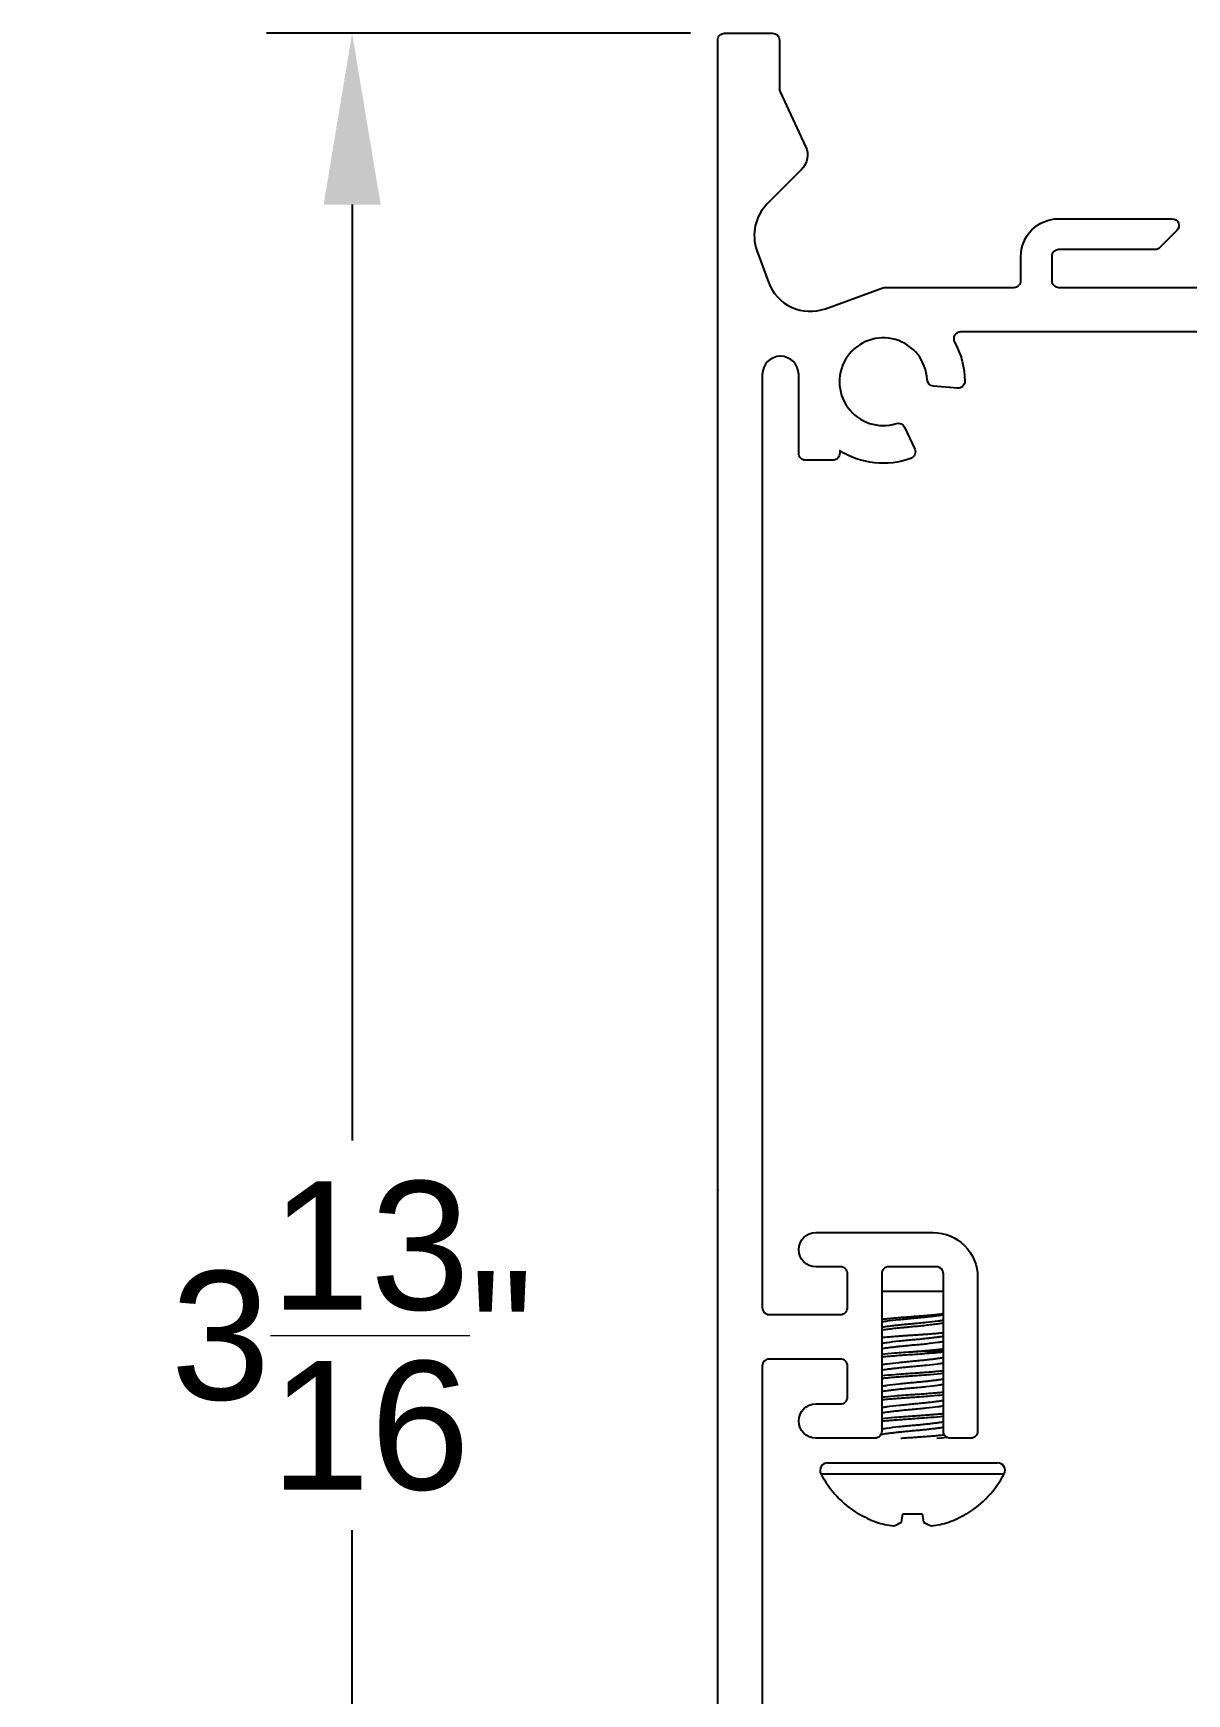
# Model space of a CAD drawing. Extents: x -2.3 to 4.91, y -0.7 to 5.98.
# Drawn here: x -2.3 to -0.615, y 1.377 to 3.8 of the extents above; entities that cross this region are included whole.
import ezdxf

# ---------------------------------------------------------------- set-up
doc = ezdxf.new("R2010")
doc.units = 0
doc.header["$LTSCALE"] = 0.5
doc.header["$MEASUREMENT"] = 0
doc.linetypes.add('PHANTOM', pattern=[0.5, 0.25, -0.05, 0.05, -0.05, 0.05, -0.05])
doc.layers.get('Defpoints').update_dxf_attribs({"linetype": 'CONTINUOUS'})
doc.layers.add('Construction', color=60, linetype='PHANTOM', plot=False)
doc.layers.add('CUST DWG', color=60, linetype='CONTINUOUS', lineweight=20)
doc.layers.add('Hardware', color=242, linetype='CONTINUOUS')
doc.layers.add('Housing', color=150, linetype='CONTINUOUS')
doc.styles.get("Standard").update_dxf_attribs({"font": 'arial.ttf'})
doc.dimstyles.get("Standard").update_dxf_attribs({"dimtxt": 0.18, "dimasz": 0.18, "dimexe": 0.18, "dimexo": 0.0625, "dimgap": 0.09, "dimtad": 0, "dimtih": 1, "dimtoh": 1, "dimdec": 4, "dimzin": 0, "dimdsep": 46, "dimtxsty": 'Standard', "dimcen": 0.09, "dimadec": 0, "dimazin": 0, "dimtfac": 1, "dimtdec": 4, "dimtofl": 0, "dimtmove": 0, "dimatfit": 3, "dimfxl": 1, "dimtolj": 1, "dimtzin": 0, "dimarcsym": 0})

# ---------------------------------------------------------------- blocks, each defined once
blk = doc.blocks.new('*D0')
at = {"layer": 'CUST DWG', "color": 0, "lineweight": -2, "transparency": 16777216}
for p, q in [((-1.34, 3.8), (-1.9589, 3.8)), ((-1.8339, 3.55), (-1.8339, 2.1844)), ((-1.8339, 0.25), (-1.8339, 1.6156)), ((-1.34, 0), (-1.9589, 0))]:
    blk.add_line(p, q, dxfattribs=at)
at = {"layer": 'CUST DWG', "color": 0, "transparency": 16777216}
for points in [[(-1.8755, 3.55), (-1.7922, 3.55), (-1.8339, 3.8)], [(-1.8755, 0.25), (-1.7922, 0.25), (-1.8339, 0)]]:
    blk.add_solid(points, dxfattribs=at)
at = {"layer": 'Defpoints', "color": 0, "transparency": 16777216}
for p in [(-1.8339, 3.8), (-1.29, 3.8), (-1.29, 0)]:
    blk.add_point(p, dxfattribs=at)
at = {"layer": 'CUST DWG', "color": 0, "transparency": 16777216, "insert": (-1.8339, 1.9), "char_height": 0.1875, "attachment_point": 5}
blk.add_mtext('\\A1;3{\\H1x;\\S13/16;}"', dxfattribs=at)

msp = doc.modelspace()

# ---------------------------------------------------------------- linework, layer by layer
at = {"layer": 'Construction', "ltscale": 0.5, "transparency": 16777216}
msp.add_point((-1.3, 2.112), dxfattribs=at)
at = {"layer": 'Hardware', "linetype": 'Continuous', "lineweight": 25, "transparency": 16777216}
for p, q in [((-0.97063, 1.9641), (-1.06063, 1.9641)), ((-0.97063, 1.8766), (-1.00979, 1.8766)), ((-1.14936, 1.69793), (-0.88189, 1.69793)), ((-1.13959, 1.7141), (-0.89166, 1.7141)), ((-1.09509, 1.63969), (-1.09384, 1.63969)), ((-1.03179, 1.62753), (-1.02964, 1.63969)), ((-1.02964, 1.63969), (-1.00161, 1.63969)), ((-1.00161, 1.63969), (-0.99946, 1.62753)), ((-0.93741, 1.63969), (-0.93616, 1.63969))]:
    msp.add_line(p, q, dxfattribs=at)
at = {"layer": 'Hardware', "linetype": 'Continuous', "lineweight": 25, "transparency": 16777216, "flags": 128}
msp.add_lwpolyline([(-0.9801, 1.75), (-0.97346, 1.7506), (-0.96661, 1.75128), (-0.96569, 1.75138)], dxfattribs=at)
at = {"layer": 'Hardware', "linetype": 'Continuous', "lineweight": 25, "transparency": 16777216}
for centre, radius, start, end in [((-1.13959, 1.70306), 0.01104, 90, 207.70008), ((-1.01563, 1.76815), 0.15105, 207.70008, 238.25791), ((-1.01563, 1.76815), 0.15105, 301.74209, 332.29992), ((-0.89166, 1.70306), 0.01104, 332.29992, 90), ((-1.016, 1.77002), 0.15181, 239.15061, 249.8273), ((-1.02983, 1.74794), 0.12642, 252.25915, 263.9232), ((-1.05246, 1.65712), 0.0361, 284.84633, 304.94098), ((-0.97879, 1.65712), 0.0361, 235.05902, 255.15367), ((-1.00142, 1.74794), 0.12642, 276.0768, 287.74085), ((-1.01525, 1.77002), 0.15181, 290.1727, 300.84939)]:
    msp.add_arc(centre, radius, start, end, dxfattribs=at)
for points, knots in [([(-1.01563, 1.92713), (-1.01719, 1.92702), (-1.02032, 1.9268), (-1.02503, 1.92645), (-1.02973, 1.92608), (-1.03433, 1.9257), (-1.03877, 1.92532), (-1.04305, 1.92494), (-1.04718, 1.92456), (-1.05109, 1.92418), (-1.05472, 1.92381), (-1.05789, 1.92346), (-1.05979, 1.92325), (-1.06063, 1.92315)], [0, 0, 0, 0, 0.04794539, 0.09589085, 0.14522835, 0.19456589, 0.24252944, 0.290493, 0.3398471, 0.38920119, 0.43721148, 0.48522174, 0.52633877, 0.52633877, 0.52633877, 0.52633877]), ([(-1.06063, 1.91985), (-1.06011, 1.91994), (-1.05957, 1.92003), (-1.05717, 1.92041), (-1.05504, 1.92073), (-1.0478, 1.92172), (-1.04184, 1.92244), (-1.02899, 1.92382), (-1.02214, 1.92447), (-1.01563, 1.92504)], [0.33618841, 0.33618841, 0.33618841, 0.33618841, 0.375, 0.375, 0.5, 0.5, 0.75, 0.75, 1, 1, 1, 1]), ([(-1.06063, 1.91204), (-1.05955, 1.91222), (-1.0571, 1.91261), (-1.0524, 1.91329), (-1.04645, 1.91406), (-1.03933, 1.9149), (-1.03163, 1.91572), (-1.02366, 1.91651), (-1.01828, 1.91699), (-1.01563, 1.91722)], [0.25621606, 0.25621606, 0.25621606, 0.25621606, 0.34378676, 0.43669614, 0.55029369, 0.66488422, 0.77897607, 0.89111647, 1, 1, 1, 1]), ([(-0.97063, 1.93134), (-0.97097, 1.93129), (-0.9722, 1.93113), (-0.97445, 1.93085), (-0.97755, 1.93048), (-0.98093, 1.93011), (-0.98459, 1.92973), (-0.98849, 1.92935), (-0.99256, 1.92897), (-0.99682, 1.9286), (-1.00127, 1.92822), (-1.00592, 1.92785), (-1.01071, 1.92748), (-1.01398, 1.92725), (-1.01563, 1.92713)], [0.37965033, 0.37965033, 0.37965033, 0.37965033, 0.401502, 0.45519341, 0.50803302, 0.56087267, 0.61521597, 0.66955928, 0.72292292, 0.77628654, 0.83120078, 0.88611496, 0.94283248, 1, 1, 1, 1]), ([(-1.01563, 1.92504), (-1.01297, 1.92527), (-1.00759, 1.92575), (-0.99962, 1.92654), (-0.99192, 1.92736), (-0.9848, 1.9282), (-0.97852, 1.92901), (-0.97387, 1.92969), (-0.97148, 1.93008), (-0.97063, 1.93023)], [0, 0, 0, 0, 0.10889728, 0.22105186, 0.33515812, 0.44976312, 0.56337503, 0.67457894, 0.74396143, 0.74396143, 0.74396143, 0.74396143]), ([(-1.01563, 1.91722), (-1.00911, 1.91779), (-1.00226, 1.91845), (-0.98941, 1.91982), (-0.98345, 1.92054), (-0.97621, 1.92153), (-0.97408, 1.92185), (-0.97168, 1.92224), (-0.97114, 1.92233), (-0.97063, 1.92242)], [0, 0, 0, 0, 0.25, 0.25, 0.5, 0.5, 0.625, 0.625, 0.66381159, 0.66381159, 0.66381159, 0.66381159]), ([(-1.01563, 1.91298), (-1.014, 1.91313), (-1.01074, 1.91342), (-1.00585, 1.9139), (-1.001, 1.91439), (-0.99627, 1.91489), (-0.99172, 1.9154), (-0.98736, 1.91592), (-0.98316, 1.91644), (-0.97921, 1.91696), (-0.97557, 1.91747), (-0.97275, 1.91789), (-0.97117, 1.91815), (-0.97063, 1.91823)], [0, 0, 0, 0, 0.04868219, 0.09736448, 0.14745941, 0.19755443, 0.24627158, 0.29498877, 0.34511525, 0.39524173, 0.44405784, 0.4928739, 0.51931154, 0.51931154, 0.51931154, 0.51931154]), ([(-1.06063, 1.90803), (-1.05953, 1.90818), (-1.05719, 1.9085), (-1.05337, 1.909), (-1.04918, 1.90951), (-1.04471, 1.91003), (-1.04004, 1.91056), (-1.03526, 1.91107), (-1.03035, 1.91158), (-1.0253, 1.91208), (-1.02036, 1.91255), (-1.01713, 1.91284), (-1.01563, 1.91298)], [0.47364794, 0.47364794, 0.47364794, 0.47364794, 0.52338167, 0.57634471, 0.62930781, 0.68381802, 0.73832823, 0.79115496, 0.84398164, 0.89834496, 0.95270818, 1, 1, 1, 1]), ([(-1.01563, 1.9), (-1.01739, 1.89989), (-1.02091, 1.89967), (-1.02622, 1.89931), (-1.0315, 1.89895), (-1.03669, 1.89857), (-1.04168, 1.89819), (-1.04649, 1.89781), (-1.05114, 1.89743), (-1.05554, 1.89705), (-1.05864, 1.89677), (-1.06028, 1.89661), (-1.06063, 1.89658)], [0, 0, 0, 0, 0.04842789, 0.09685583, 0.14668985, 0.1965239, 0.24496897, 0.29341405, 0.34326421, 0.39311436, 0.44159715, 0.45490075, 0.45490075, 0.45490075, 0.45490075]), ([(-1.06063, 1.8886), (-1.06011, 1.88869), (-1.05957, 1.88878), (-1.05717, 1.88916), (-1.05504, 1.88948), (-1.0478, 1.89047), (-1.04184, 1.89119), (-1.02899, 1.89257), (-1.02214, 1.89322), (-1.01563, 1.89379)], [0.33618841, 0.33618841, 0.33618841, 0.33618841, 0.375, 0.375, 0.5, 0.5, 0.75, 0.75, 1, 1, 1, 1]), ([(-0.97063, 1.90356), (-0.97169, 1.90345), (-0.97402, 1.90321), (-0.97788, 1.90284), (-0.98212, 1.90246), (-0.98658, 1.90208), (-0.99127, 1.90171), (-0.99619, 1.90133), (-1.0019, 1.90091), (-1.00839, 1.90046), (-1.0132, 1.90016), (-1.01563, 1.9)], [0.47841806, 0.47841806, 0.47841806, 0.47841806, 0.52699168, 0.58115929, 0.63532691, 0.68861975, 0.74191258, 0.79675308, 0.85159355, 0.92529749, 1, 1, 1, 1]), ([(-1.01563, 1.89379), (-1.01297, 1.89402), (-1.00759, 1.8945), (-0.99962, 1.89529), (-0.99192, 1.89611), (-0.9848, 1.89695), (-0.97852, 1.89776), (-0.97387, 1.89844), (-0.97148, 1.89883), (-0.97063, 1.89898)], [0, 0, 0, 0, 0.108892, 0.22104113, 0.33514185, 0.44974129, 0.56334768, 0.6745462, 0.74392519, 0.74392519, 0.74392519, 0.74392519]), ([(-1.01563, 1.88597), (-1.00911, 1.88654), (-1.00226, 1.8872), (-0.98941, 1.88857), (-0.98345, 1.88929), (-0.97621, 1.89028), (-0.97408, 1.8906), (-0.97168, 1.89099), (-0.97114, 1.89108), (-0.97063, 1.89117)], [0, 0, 0, 0, 0.25, 0.25, 0.5, 0.5, 0.625, 0.625, 0.66381159, 0.66381159, 0.66381159, 0.66381159]), ([(-1.06063, 1.88079), (-1.05955, 1.88097), (-1.0571, 1.88136), (-1.0524, 1.88204), (-1.04645, 1.88281), (-1.03933, 1.88365), (-1.03163, 1.88447), (-1.02366, 1.88526), (-1.01828, 1.88574), (-1.01563, 1.88597)], [0.25621606, 0.25621606, 0.25621606, 0.25621606, 0.34378676, 0.43669614, 0.55029369, 0.66488422, 0.77897607, 0.89111647, 1, 1, 1, 1]), ([(-1.06063, 1.87264), (-1.05506, 1.87318), (-1.04865, 1.87375), (-1.03333, 1.87499), (-1.02425, 1.87565), (-1.01563, 1.87621)], [0.55005922, 0.55005922, 0.55005922, 0.55005922, 0.75, 0.75, 1, 1, 1, 1]), ([(-1.06063, 1.86873), (-1.0597, 1.86882), (-1.05637, 1.86914), (-1.05023, 1.8697), (-1.04195, 1.87039), (-1.03328, 1.87107), (-1.02446, 1.87171), (-1.01855, 1.87211), (-1.01563, 1.8723)], [0.58190165, 0.58190165, 0.58190165, 0.58190165, 0.6131397, 0.69187775, 0.7706158, 0.84864883, 0.92530935, 1, 1, 1, 1]), ([(-1.01563, 1.8723), (-1.00629, 1.87291), (-0.99642, 1.87363), (-0.98128, 1.87488), (-0.97562, 1.87539), (-0.97063, 1.87588)], [0, 0, 0, 0, 0.5, 0.5, 0.83165189, 0.83165189, 0.83165189, 0.83165189]), ([(-1.01563, 1.86254), (-1.01297, 1.86277), (-1.00759, 1.86325), (-0.99962, 1.86404), (-0.99192, 1.86486), (-0.9848, 1.8657), (-0.97852, 1.86651), (-0.97387, 1.86719), (-0.97148, 1.86758), (-0.97063, 1.86773)], [0, 0, 0, 0, 0.10888429, 0.22102547, 0.33511811, 0.44970944, 0.56330778, 0.67449842, 0.74387232, 0.74387232, 0.74387232, 0.74387232]), ([(-1.00979, 1.8766), (-1.00799, 1.87675), (-1.00437, 1.87705), (-0.999, 1.87751), (-0.99369, 1.878), (-0.98847, 1.87849), (-0.98342, 1.879), (-0.97853, 1.87952), (-0.97427, 1.87999), (-0.97169, 1.8803), (-0.97063, 1.88043)], [0, 0, 0, 0, 0.04974812, 0.09949631, 0.15056814, 0.20164002, 0.25351964, 0.30539927, 0.35878298, 0.39858523, 0.39858523, 0.39858523, 0.39858523]), ([(-1.06063, 1.85735), (-1.06011, 1.85744), (-1.05957, 1.85753), (-1.05717, 1.85791), (-1.05504, 1.85823), (-1.0478, 1.85922), (-1.04184, 1.85994), (-1.02899, 1.86132), (-1.02214, 1.86197), (-1.01563, 1.86254)], [0.33618841, 0.33618841, 0.33618841, 0.33618841, 0.375, 0.375, 0.5, 0.5, 0.75, 0.75, 1, 1, 1, 1]), ([(-1.06063, 1.84954), (-1.05955, 1.84972), (-1.0571, 1.85011), (-1.0524, 1.85079), (-1.04645, 1.85156), (-1.03933, 1.8524), (-1.03163, 1.85322), (-1.02366, 1.85401), (-1.01828, 1.85449), (-1.01563, 1.85472)], [0.25621606, 0.25621606, 0.25621606, 0.25621606, 0.34378676, 0.43669614, 0.55029369, 0.66488422, 0.77897607, 0.89111647, 1, 1, 1, 1]), ([(-1.06063, 1.84139), (-1.05506, 1.84193), (-1.04865, 1.8425), (-1.03333, 1.84374), (-1.02425, 1.8444), (-1.01563, 1.84496)], [0.55005922, 0.55005922, 0.55005922, 0.55005922, 0.75, 0.75, 1, 1, 1, 1]), ([(-1.01563, 1.85472), (-1.00911, 1.85529), (-1.00226, 1.85595), (-0.98941, 1.85732), (-0.98345, 1.85804), (-0.97621, 1.85903), (-0.97408, 1.85935), (-0.97168, 1.85974), (-0.97114, 1.85983), (-0.97063, 1.85992)], [0, 0, 0, 0, 0.25, 0.25, 0.5, 0.5, 0.625, 0.625, 0.66381159, 0.66381159, 0.66381159, 0.66381159]), ([(-1.01563, 1.84496), (-1.0127, 1.84515), (-1.00679, 1.84555), (-0.99797, 1.84619), (-0.9893, 1.84687), (-0.98102, 1.84756), (-0.97488, 1.84812), (-0.97155, 1.84844), (-0.97063, 1.84853)], [0, 0, 0, 0, 0.07469065, 0.15135117, 0.2293842, 0.30812225, 0.3868603, 0.41809835, 0.41809835, 0.41809835, 0.41809835]), ([(-1.01563, 1.84105), (-1.007, 1.84162), (-0.99792, 1.84227), (-0.9826, 1.84351), (-0.97619, 1.84408), (-0.97063, 1.84463)], [0, 0, 0, 0, 0.25, 0.25, 0.44994078, 0.44994078, 0.44994078, 0.44994078]), ([(-1.06063, 1.83748), (-1.0597, 1.83757), (-1.05637, 1.83789), (-1.05023, 1.83845), (-1.04195, 1.83914), (-1.03328, 1.83982), (-1.02446, 1.84046), (-1.01855, 1.84086), (-1.01563, 1.84105)], [0.58190165, 0.58190165, 0.58190165, 0.58190165, 0.6131397, 0.69187775, 0.7706158, 0.84864883, 0.92530935, 1, 1, 1, 1]), ([(-1.06063, 1.8261), (-1.06011, 1.82619), (-1.05957, 1.82628), (-1.05717, 1.82666), (-1.05504, 1.82698), (-1.0478, 1.82797), (-1.04184, 1.82869), (-1.02899, 1.83007), (-1.02214, 1.83072), (-1.01563, 1.83129)], [0.33618841, 0.33618841, 0.33618841, 0.33618841, 0.375, 0.375, 0.5, 0.5, 0.75, 0.75, 1, 1, 1, 1]), ([(-1.06063, 1.81829), (-1.05955, 1.81847), (-1.0571, 1.81886), (-1.0524, 1.81954), (-1.04645, 1.82031), (-1.03933, 1.82115), (-1.03163, 1.82197), (-1.02366, 1.82276), (-1.01828, 1.82324), (-1.01563, 1.82347)], [0.25621606, 0.25621606, 0.25621606, 0.25621606, 0.34378676, 0.43669614, 0.55029369, 0.66488422, 0.77897607, 0.89111647, 1, 1, 1, 1]), ([(-1.01563, 1.83129), (-1.01297, 1.83152), (-1.00759, 1.832), (-0.99962, 1.83279), (-0.99192, 1.83361), (-0.9848, 1.83445), (-0.97852, 1.83526), (-0.97387, 1.83594), (-0.97148, 1.83633), (-0.97063, 1.83648)], [0, 0, 0, 0, 0.10888429, 0.22102547, 0.33511811, 0.44970944, 0.56330778, 0.67449842, 0.74387232, 0.74387232, 0.74387232, 0.74387232]), ([(-1.01563, 1.82347), (-1.00911, 1.82404), (-1.00226, 1.8247), (-0.98941, 1.82607), (-0.98345, 1.82679), (-0.97621, 1.82778), (-0.97408, 1.8281), (-0.97168, 1.82849), (-0.97114, 1.82858), (-0.97063, 1.82867)], [0, 0, 0, 0, 0.25, 0.25, 0.5, 0.5, 0.625, 0.625, 0.66381159, 0.66381159, 0.66381159, 0.66381159]), ([(-1.01563, 1.81371), (-1.0127, 1.8139), (-1.00679, 1.8143), (-0.99797, 1.81494), (-0.9893, 1.81562), (-0.98102, 1.81631), (-0.97488, 1.81687), (-0.97155, 1.81719), (-0.97063, 1.81728)], [0, 0, 0, 0, 0.07469065, 0.15135117, 0.2293842, 0.30812225, 0.3868603, 0.41809835, 0.41809835, 0.41809835, 0.41809835]), ([(-1.06063, 1.81014), (-1.05506, 1.81068), (-1.04865, 1.81125), (-1.03333, 1.81249), (-1.02425, 1.81315), (-1.01563, 1.81371)], [0.55005922, 0.55005922, 0.55005922, 0.55005922, 0.75, 0.75, 1, 1, 1, 1]), ([(-1.06063, 1.80623), (-1.0597, 1.80632), (-1.05637, 1.80664), (-1.05023, 1.8072), (-1.04195, 1.80789), (-1.03328, 1.80857), (-1.02446, 1.80921), (-1.01855, 1.80961), (-1.01563, 1.8098)], [0.58190165, 0.58190165, 0.58190165, 0.58190165, 0.6131397, 0.69187775, 0.7706158, 0.84864883, 0.92530935, 1, 1, 1, 1]), ([(-1.06063, 1.79485), (-1.06011, 1.79494), (-1.05957, 1.79503), (-1.05717, 1.79541), (-1.05504, 1.79573), (-1.0478, 1.79672), (-1.04184, 1.79744), (-1.02899, 1.79882), (-1.02214, 1.79947), (-1.01563, 1.80004)], [0.33618841, 0.33618841, 0.33618841, 0.33618841, 0.375, 0.375, 0.5, 0.5, 0.75, 0.75, 1, 1, 1, 1]), ([(-1.01563, 1.8098), (-1.007, 1.81037), (-0.99792, 1.81102), (-0.9826, 1.81226), (-0.97619, 1.81283), (-0.97063, 1.81338)], [0, 0, 0, 0, 0.25, 0.25, 0.44994078, 0.44994078, 0.44994078, 0.44994078]), ([(-1.01563, 1.80004), (-1.01297, 1.80027), (-1.00759, 1.80075), (-0.99962, 1.80154), (-0.99192, 1.80236), (-0.9848, 1.8032), (-0.97852, 1.80401), (-0.97387, 1.80469), (-0.97148, 1.80508), (-0.97063, 1.80523)], [0, 0, 0, 0, 0.10888429, 0.22102547, 0.33511811, 0.44970944, 0.56330778, 0.67449842, 0.74387232, 0.74387232, 0.74387232, 0.74387232]), ([(-1.01563, 1.79222), (-1.00911, 1.79279), (-1.00226, 1.79345), (-0.98941, 1.79482), (-0.98345, 1.79554), (-0.97621, 1.79653), (-0.97408, 1.79685), (-0.97168, 1.79724), (-0.97114, 1.79733), (-0.97063, 1.79742)], [0, 0, 0, 0, 0.25, 0.25, 0.5, 0.5, 0.625, 0.625, 0.66381159, 0.66381159, 0.66381159, 0.66381159]), ([(-1.06063, 1.78704), (-1.05955, 1.78722), (-1.0571, 1.78761), (-1.0524, 1.78829), (-1.04645, 1.78906), (-1.03933, 1.7899), (-1.03163, 1.79072), (-1.02366, 1.79151), (-1.01828, 1.79199), (-1.01563, 1.79222)], [0.25621606, 0.25621606, 0.25621606, 0.25621606, 0.34378676, 0.43669614, 0.55029369, 0.66488422, 0.77897607, 0.89111647, 1, 1, 1, 1]), ([(-1.06063, 1.77889), (-1.05506, 1.77943), (-1.04865, 1.78), (-1.03333, 1.78124), (-1.02425, 1.7819), (-1.01563, 1.78246)], [0.55005922, 0.55005922, 0.55005922, 0.55005922, 0.75, 0.75, 1, 1, 1, 1]), ([(-1.06063, 1.77498), (-1.0597, 1.77507), (-1.05637, 1.77539), (-1.05023, 1.77595), (-1.04195, 1.77664), (-1.03328, 1.77732), (-1.02446, 1.77796), (-1.01855, 1.77836), (-1.01563, 1.77855)], [0.58190165, 0.58190165, 0.58190165, 0.58190165, 0.6131397, 0.69187775, 0.7706158, 0.84864883, 0.92530935, 1, 1, 1, 1]), ([(-1.06063, 1.7636), (-1.06011, 1.76369), (-1.05957, 1.76378), (-1.05717, 1.76416), (-1.05504, 1.76448), (-1.0478, 1.76547), (-1.04184, 1.76619), (-1.02899, 1.76757), (-1.02214, 1.76822), (-1.01563, 1.76879)], [0.33618841, 0.33618841, 0.33618841, 0.33618841, 0.375, 0.375, 0.5, 0.5, 0.75, 0.75, 1, 1, 1, 1]), ([(-1.01563, 1.78246), (-1.0127, 1.78265), (-1.00679, 1.78305), (-0.99797, 1.78369), (-0.9893, 1.78437), (-0.98102, 1.78506), (-0.97488, 1.78562), (-0.97155, 1.78594), (-0.97063, 1.78603)], [0, 0, 0, 0, 0.07469065, 0.15135117, 0.2293842, 0.30812225, 0.3868603, 0.41809835, 0.41809835, 0.41809835, 0.41809835]), ([(-1.01563, 1.77855), (-1.007, 1.77912), (-0.99792, 1.77977), (-0.9826, 1.78101), (-0.97619, 1.78158), (-0.97063, 1.78213)], [0, 0, 0, 0, 0.25, 0.25, 0.44994078, 0.44994078, 0.44994078, 0.44994078]), ([(-1.01563, 1.76879), (-1.01297, 1.76902), (-1.00759, 1.7695), (-0.99962, 1.77029), (-0.99192, 1.77111), (-0.9848, 1.77195), (-0.97852, 1.77276), (-0.97387, 1.77344), (-0.97148, 1.77383), (-0.97063, 1.77398)], [0, 0, 0, 0, 0.10888429, 0.22102547, 0.33511811, 0.44970944, 0.56330778, 0.67449842, 0.74387232, 0.74387232, 0.74387232, 0.74387232]), ([(-1.06165, 1.7556), (-1.06135, 1.75566), (-1.05998, 1.75591), (-1.05715, 1.75636), (-1.0524, 1.75704), (-1.04645, 1.75781), (-1.03933, 1.75865), (-1.03163, 1.75947), (-1.02366, 1.76026), (-1.01563, 1.76098), (-1.00759, 1.76169), (-0.99962, 1.76248), (-0.99192, 1.7633), (-0.9848, 1.76414), (-0.97852, 1.76495), (-0.97387, 1.76563), (-0.97147, 1.76601), (-0.97063, 1.76616)], [0.10725742, 0.10725742, 0.10725742, 0.10725742, 0.11947315, 0.16216405, 0.20598935, 0.25957326, 0.31362556, 0.36744263, 0.4203392, 0.47169951, 0.52305982, 0.57595639, 0.62977346, 0.68382576, 0.73740967, 0.78985787, 0.82250496, 0.82250496, 0.82250496, 0.82250496]), ([(-1.03286, 1.75), (-1.03007, 1.75021), (-1.02435, 1.75063), (-1.01563, 1.75121), (-1.00679, 1.7518), (-0.99797, 1.75244), (-0.9893, 1.75312), (-0.98102, 1.75381), (-0.97437, 1.75442), (-0.9706, 1.75478), (-0.96924, 1.75492)], [0.40314786, 0.40314786, 0.40314786, 0.40314786, 0.44153543, 0.48034854, 0.51916164, 0.55899839, 0.59954837, 0.64046472, 0.68138106, 0.70582328, 0.70582328, 0.70582328, 0.70582328])]:
    msp.add_open_spline(points, degree=3, knots=knots, dxfattribs=at)
msp.add_open_spline([(-1.01563, 1.87621), (-1.0137, 1.87634), (-1.01175, 1.87647), (-1.00979, 1.8766)], degree=3, dxfattribs=at)
at = {"layer": 'Housing', "lineweight": 25, "transparency": 16777216}
for points in [[(-1.3, 0.01), (-1.3, 3.79, -0.4142136), (-1.29, 3.8), (-1.22, 3.8, -0.4142136), (-1.21, 3.79), (-1.21, 3.71892, 0.1095178), (-1.20906, 3.71469), (-1.17183, 3.63484, -0.3152988), (-1.1778, 3.60095), (-1.22772, 3.55103, 0.2914734), (-1.24284, 3.48284), (-1.22612, 3.4369, 0.4142136), (-1.1428, 3.39805), (-1.05887, 3.4286, -0.0874887), (-1.05545, 3.4292), (-0.8675, 3.4292, 0.4142136), (-0.8575, 3.4392), (-0.8575, 3.4742, -0.4142136), (-0.8025, 3.5292), (-0.63664, 3.5292, -0.6681786), (-0.62957, 3.51213), (-0.65457, 3.48713, -0.1989124), (-0.66164, 3.4842), (-0.8025, 3.4842, 0.4142136), (-0.8125, 3.4742), (-0.8125, 3.4392, 0.4142136), (-0.8025, 3.4292), (-0.43, 3.429, -0.4142136)], [(-0.495, 3.3642), (-0.94558, 3.3642, 0.5719674), (-0.95432, 3.34934, -0.126368), (-0.93932, 3.29206, -0.4413856), (-0.95019, 3.28206), (-0.98528, 3.28513, -0.3750467), (-0.9944, 3.29461, 2.9235551), (-1.03936, 3.23039, -0.3750467), (-1.02734, 3.22507), (-1.01245, 3.19315, -0.4413856), (-1.01814, 3.17951, -0.2309424), (-1.12188, 3.19091), (-1.12188, 3.18704, -0.4142136), (-1.13188, 3.17704), (-1.17188, 3.17704, -0.4142136), (-1.18187, 3.18704), (-1.18187, 3.30204, 1), (-1.235, 3.30204), (-1.235, 1.94047, 0.4142136), (-1.225, 1.93047), (-1.12063, 1.93047, 0.4142136), (-1.11063, 1.94047), (-1.11063, 1.99, 0.4142136), (-1.12063, 2), (-1.15688, 2, -1), (-1.15688, 2.05), (-0.98563, 2.05, -0.4142136), (-0.92062, 1.985), (-0.92062, 1.76, -0.4142136), (-0.93062, 1.75), (-0.96062, 1.75, -0.4142136), (-0.97063, 1.76), (-0.97063, 1.99, 0.4142136), (-0.98063, 2), (-1.05062, 2, 0.4142136), (-1.06063, 1.99), (-1.06063, 1.76, -0.4142136), (-1.07063, 1.75), (-1.15688, 1.75, -1), (-1.15688, 1.8), (-1.12063, 1.8, 0.4142136), (-1.11063, 1.81), (-1.11063, 1.85547, 0.4142136), (-1.12063, 1.86547), (-1.225, 1.86547, 0.4142136), (-1.235, 1.85547), (-1.235, 0.4939, 1)]]:
    msp.add_lwpolyline(points, format="xyb", dxfattribs=at)

# ---------------------------------------------------------------- dimensions: what is measured, and where the dimension line sits
at = {"layer": 'CUST DWG', "transparency": 16777216}
dim = msp.add_linear_dim(base=(-1.83386, 3.8), p1=(-1.29, 0), p2=(-1.29, 3.8), angle=90, dimstyle='Standard', override={"dimtxt": 0.1875, "dimasz": 0.25, "dimexe": 0.125, "dimexo": 0.05, "dimgap": 0.06, "dimdec": 4, "dimlunit": 4, "dimadec": 3, "dimtdec": 3}, dxfattribs=at)
dim.commit()
dim.dimension.update_dxf_attribs({"geometry": '*D0', "text_midpoint": (-1.83386, 1.9)})

doc.saveas('drawing.dxf')
